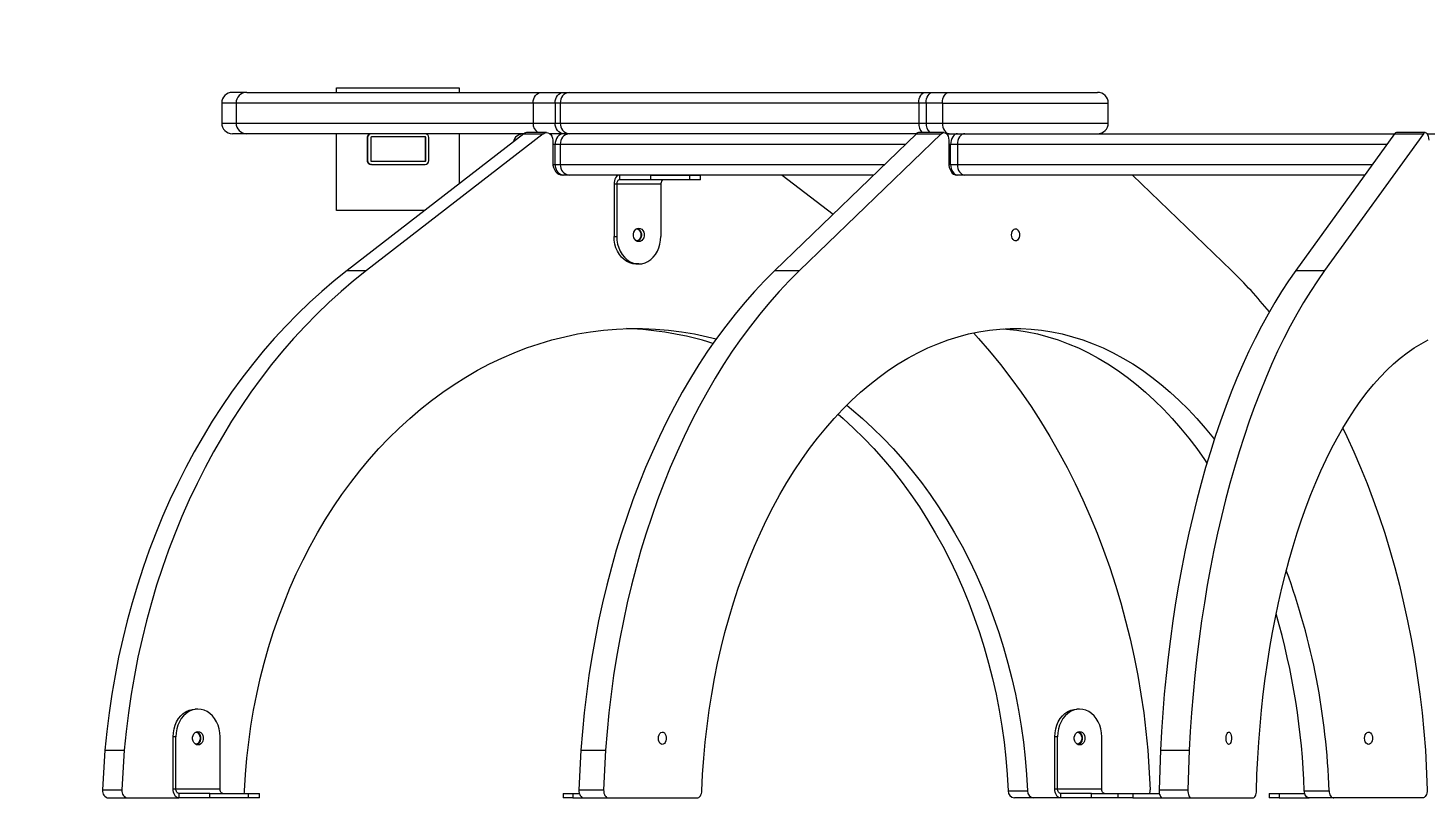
# Model space of a CAD drawing. Header units: millimetres. Extents: x -9608 to 9087, y -7864 to 6934.
# Drawn here: x -5141 to -4227, y -1931 to -1429 of the extents above; entities that cross this region are included whole.
import ezdxf

# ---------------------------------------------------------------- set-up
doc = ezdxf.new("R2010")
doc.units = ezdxf.units.MM
for name, color, linetype in [('DIKOM_ОБЪЕКТ', 7, 'Continuous'), ('DIKOM_РАЗМЕР_ЗОНА', 7, 'Continuous'), ('DIKOM_РАЗМЕР_ОБЪЕКТА', 7, 'Continuous')]:
    doc.layers.add(name, color=color, linetype=linetype)
doc.styles.add('style1', font='arial.ttf', dxfattribs={"width": 0.8})
doc.dimstyles.new('1-50', dxfattribs={"dimtxt": 300, "dimasz": 200, "dimexe": 100, "dimexo": 0, "dimgap": 100, "dimtad": 1, "dimtxsty": 'style1', "dimcen": 200, "dimclrd": 7, "dimclre": 7, "dimclrt": 7, "dimadec": 1, "dimazin": 2, "dimtfac": 1, "dimtmove": 0, "dimatfit": 2, "dimfxl": 0, "dimlwd": 25, "dimlwe": 18, "dimarcsym": 0})

# ---------------------------------------------------------------- blocks, each defined once
blk = doc.blocks.new('*D16')
at = {"layer": 'Defpoints', "color": 0, "transparency": 16777216}
for p in [(-6124.98, 3662.49), (7038.99, -2261.04), (7038.99, -7136.19)]:
    blk.add_point(p, dxfattribs=at)
at = {"layer": 'DIKOM_РАЗМЕР_ОБЪЕКТА', "color": 7, "lineweight": 18, "transparency": 16777216}
for p, q in [((-6124.98, 3662.49), (-6124.98, -7236.19)), ((7038.99, -2261.04), (7038.99, -7236.19))]:
    blk.add_line(p, q, dxfattribs=at)
at = {"layer": 'DIKOM_РАЗМЕР_ОБЪЕКТА', "color": 7, "lineweight": 25, "transparency": 16777216}
blk.add_line((-5924.98, -7136.19), (6838.99, -7136.19), dxfattribs=at)
at = {"layer": 'DIKOM_РАЗМЕР_ОБЪЕКТА', "color": 7, "transparency": 16777216}
for points in [[(-5924.98, -7102.86), (-5924.98, -7169.53), (-6124.98, -7136.19)], [(6838.99, -7102.86), (6838.99, -7169.53), (7038.99, -7136.19)]]:
    blk.add_solid(points, dxfattribs=at)
at = {"layer": 'DIKOM_РАЗМЕР_ОБЪЕКТА', "color": 7, "transparency": 16777216, "insert": (326.37, -6882.92), "char_height": 300, "attachment_point": 5, "style": 'style1'}
blk.add_mtext('13200', dxfattribs=at)
blk = doc.blocks.new('*D17')
at = {"layer": 'Defpoints', "color": 0, "transparency": 16777216}
for p in [(779.88, 5437.62), (-8598.73, -4942.04), (837.12, -4942.04)]:
    blk.add_point(p, dxfattribs=at)
at = {"layer": 'DIKOM_РАЗМЕР_ОБЪЕКТА', "color": 7, "lineweight": 18, "transparency": 16777216}
for p, q in [((779.88, 5437.62), (-8698.73, 5437.62)), ((837.12, -4942.04), (-8698.73, -4942.04))]:
    blk.add_line(p, q, dxfattribs=at)
at = {"layer": 'DIKOM_РАЗМЕР_ОБЪЕКТА', "color": 7, "lineweight": 25, "transparency": 16777216}
blk.add_line((-8598.73, 5237.62), (-8598.73, -4742.04), dxfattribs=at)
at = {"layer": 'DIKOM_РАЗМЕР_ОБЪЕКТА', "color": 7, "transparency": 16777216}
for points in [[(-8632.07, 5237.62), (-8565.4, 5237.62), (-8598.73, 5437.62)], [(-8632.07, -4742.04), (-8565.4, -4742.04), (-8598.73, -4942.04)]]:
    blk.add_solid(points, dxfattribs=at)
at = {"layer": 'DIKOM_РАЗМЕР_ОБЪЕКТА', "color": 7, "transparency": 16777216, "insert": (-8851.9, -261.45), "char_height": 300, "attachment_point": 5, "rotation": 90, "style": 'style1'}
blk.add_mtext('10400', dxfattribs=at)
blk = doc.blocks.new('*D18')
at = {"layer": 'Defpoints', "color": 0, "transparency": 16777216}
for p in [(-1043.16, 6929.58), (-9158.14, -6445.84), (-215.07, -6445.84)]:
    blk.add_point(p, dxfattribs=at)
at = {"layer": 'DIKOM_РАЗМЕР_ЗОНА', "color": 7, "lineweight": 18, "transparency": 16777216}
for p, q in [((-1043.16, 6929.58), (-9258.14, 6929.58)), ((-215.07, -6445.84), (-9258.14, -6445.84))]:
    blk.add_line(p, q, dxfattribs=at)
at = {"layer": 'DIKOM_РАЗМЕР_ЗОНА', "color": 7, "lineweight": 25, "transparency": 16777216}
blk.add_line((-9158.14, 6729.58), (-9158.14, -6245.84), dxfattribs=at)
at = {"layer": 'DIKOM_РАЗМЕР_ЗОНА', "color": 7, "transparency": 16777216}
for points in [[(-9191.48, 6729.58), (-9124.81, 6729.58), (-9158.14, 6929.58)], [(-9191.48, -6245.84), (-9124.81, -6245.84), (-9158.14, -6445.84)]]:
    blk.add_solid(points, dxfattribs=at)
at = {"layer": 'DIKOM_РАЗМЕР_ЗОНА', "color": 7, "transparency": 16777216, "insert": (-9411.42, -257.24), "char_height": 300, "attachment_point": 5, "rotation": 90, "style": 'style1'}
blk.add_mtext('13400', dxfattribs=at)
blk = doc.blocks.new('*D19')
at = {"layer": 'Defpoints', "color": 0, "transparency": 16777216}
for p in [(-8101.46, 2662.49), (9079.68, -1911.42), (9079.68, -7764.48)]:
    blk.add_point(p, dxfattribs=at)
at = {"layer": 'DIKOM_РАЗМЕР_ЗОНА', "color": 7, "lineweight": 18, "transparency": 16777216}
for p, q in [((-8101.46, 2662.49), (-8101.46, -7864.48)), ((9079.68, -1911.42), (9079.68, -7864.48))]:
    blk.add_line(p, q, dxfattribs=at)
at = {"layer": 'DIKOM_РАЗМЕР_ЗОНА', "color": 7, "lineweight": 25, "transparency": 16777216}
blk.add_line((-7901.46, -7764.48), (8879.68, -7764.48), dxfattribs=at)
at = {"layer": 'DIKOM_РАЗМЕР_ЗОНА', "color": 7, "transparency": 16777216}
for points in [[(-7901.46, -7731.15), (-7901.46, -7797.81), (-8101.46, -7764.48)], [(8879.68, -7731.15), (8879.68, -7797.81), (9079.68, -7764.48)]]:
    blk.add_solid(points, dxfattribs=at)
at = {"layer": 'DIKOM_РАЗМЕР_ЗОНА', "color": 7, "transparency": 16777216, "insert": (369.42, -7511.31), "char_height": 300, "attachment_point": 5, "style": 'style1'}
blk.add_mtext('17200', dxfattribs=at)

msp = doc.modelspace()

# ---------------------------------------------------------------- linework, layer by layer
at = {"layer": 'DIKOM_ОБЪЕКТ', "color": 7, "linetype": 'Continuous', "lineweight": 15}
for p, q in [((-4997.998, -1470.643), (-5007.275, -1470.643)), ((-4997.998, -1470.643), (-4805.432, -1470.643)), ((-4939.374, -1470.643), (-4939.374, -1467.643)), ((-4939.374, -1467.643), (-4859.372, -1467.643)), ((-4859.372, -1467.643), (-4859.372, -1470.643)), ((-4805.432, -1470.643), (-4791.043, -1470.643)), ((-4791.043, -1470.643), (-4787.366, -1470.643)), ((-4787.366, -1470.643), (-4555.158, -1470.643)), ((-4555.158, -1470.643), (-4550.061, -1470.643)), ((-4550.061, -1470.643), (-4539.41, -1470.643)), ((-4539.41, -1470.643), (-4442.609, -1470.643)), ((-5014.279, -1477.643), (-5014.279, -1490.643)), ((-5004.88, -1477.643), (-5014.279, -1477.643)), ((-4811.032, -1477.643), (-5004.88, -1477.643)), ((-5004.88, -1477.643), (-5004.88, -1490.643)), ((-4796.643, -1477.643), (-4811.032, -1477.643)), ((-4811.032, -1477.643), (-4811.032, -1490.643)), ((-4793.271, -1477.643), (-4796.643, -1477.643)), ((-4796.643, -1477.643), (-4796.643, -1490.643)), ((-4559.232, -1477.643), (-4793.271, -1477.643)), ((-4793.271, -1477.643), (-4793.271, -1490.643)), ((-4554.547, -1477.643), (-4559.232, -1477.643)), ((-4559.232, -1477.643), (-4559.232, -1490.643)), ((-4543.897, -1477.643), (-4554.547, -1477.643)), ((-4554.547, -1477.643), (-4554.547, -1490.643)), ((-4543.897, -1477.643), (-4543.897, -1490.643)), ((-4543.897, -1477.643), (-4435.605, -1477.643)), ((-4435.605, -1490.643), (-4435.605, -1477.643)), ((-5014.279, -1490.643), (-5004.88, -1490.643)), ((-4997.998, -1497.643), (-5007.275, -1497.643)), ((-5004.88, -1490.643), (-4811.032, -1490.643)), ((-4816.983, -1497.643), (-4997.998, -1497.643)), ((-4939.374, -1547.643), (-4939.374, -1497.643)), ((-4817.014, -1497.662), (-4932.492, -1586.901)), ((-4804.41, -1497.662), (-4919.888, -1586.901)), ((-4859.372, -1497.643), (-4859.372, -1530.404)), ((-4817.014, -1497.662), (-4804.41, -1497.662)), ((-4802.228, -1496.854), (-4814.832, -1496.854)), ((-4811.032, -1490.643), (-4796.643, -1490.643)), ((-4791.043, -1497.643), (-4800.076, -1497.643)), ((-4796.643, -1490.643), (-4793.271, -1490.643)), ((-4793.271, -1490.643), (-4559.232, -1490.643)), ((-4787.366, -1497.643), (-4791.043, -1497.643)), ((-4560.788, -1497.643), (-4787.366, -1497.643)), ((-4560.803, -1497.662), (-4653.287, -1586.901)), ((-4544.675, -1497.662), (-4637.173, -1586.901)), ((-4560.803, -1497.662), (-4544.675, -1497.662)), ((-4559.232, -1490.643), (-4554.547, -1490.643)), ((-4542.935, -1496.854), (-4559.064, -1496.854)), ((-4554.547, -1490.643), (-4543.897, -1490.643)), ((-4543.897, -1490.643), (-4435.605, -1490.643)), ((-4539.41, -1497.643), (-4541.211, -1497.643)), ((-4541.211, -1497.643), (-4533.978, -1497.643)), ((-4533.978, -1497.643), (-4529.187, -1497.643)), ((-4529.187, -1497.643), (-4248.639, -1497.643)), ((-4248.654, -1497.662), (-4313.199, -1586.901)), ((-4229.871, -1497.662), (-4294.415, -1586.901)), ((-4248.654, -1497.662), (-4229.871, -1497.662)), ((-4228.65, -1496.854), (-4247.434, -1496.854)), ((-4227.444, -1497.643), (-4222.348, -1497.643)), ((-4919.049, -1500.143), (-4919.37, -1500.143)), ((-4919.37, -1500.143), (-4919.37, -1515.143)), ((-4919.049, -1500.143), (-4919.049, -1515.143)), ((-4917.05, -1500.143), (-4917.05, -1515.143)), ((-4881.543, -1499.643), (-4916.547, -1499.643)), ((-4881.055, -1500.143), (-4881.375, -1500.143)), ((-4881.375, -1515.143), (-4881.375, -1500.143)), ((-4881.055, -1515.143), (-4881.055, -1500.143)), ((-4879.041, -1515.143), (-4879.041, -1500.143)), ((-4798.23, -1501.854), (-4798.23, -1516.643)), ((-4796.643, -1504.643), (-4798.23, -1504.643)), ((-4793.271, -1504.643), (-4796.643, -1504.643)), ((-4796.643, -1517.643), (-4796.643, -1504.643)), ((-4793.271, -1504.643), (-4793.271, -1517.643)), ((-4568.036, -1504.643), (-4793.271, -1504.643)), ((-4539.731, -1501.854), (-4539.731, -1516.643)), ((-4538.464, -1504.643), (-4539.731, -1504.643)), ((-4534.07, -1504.643), (-4538.464, -1504.643)), ((-4538.464, -1517.643), (-4538.464, -1504.643)), ((-4534.07, -1504.643), (-4534.07, -1517.643)), ((-4253.705, -1504.643), (-4534.07, -1504.643)), ((-4919.049, -1515.143), (-4919.37, -1515.143)), ((-4916.547, -1515.643), (-4881.543, -1515.643)), ((-4881.055, -1515.143), (-4881.375, -1515.143)), ((-4916.547, -1517.643), (-4916.882, -1517.643)), ((-4916.547, -1517.643), (-4881.543, -1517.643)), ((-4798.169, -1517.643), (-4796.643, -1517.643)), ((-4796.643, -1517.643), (-4793.271, -1517.643)), ((-4793.271, -1517.643), (-4581.509, -1517.643)), ((-4791.043, -1524.643), (-4791.898, -1524.643)), ((-4754.62, -1524.643), (-4791.821, -1524.643)), ((-4787.366, -1524.643), (-4791.043, -1524.643)), ((-4588.773, -1524.643), (-4787.366, -1524.643)), ((-4754.62, -1524.643), (-4754.62, -1527.643)), ((-4734.219, -1524.643), (-4754.62, -1524.643)), ((-4734.219, -1524.643), (-4709.027, -1524.643)), ((-4734.219, -1527.643), (-4734.219, -1524.643)), ((-4709.027, -1524.643), (-4709.027, -1527.643)), ((-4709.027, -1524.643), (-4701.825, -1524.643)), ((-4701.825, -1527.643), (-4701.825, -1524.643)), ((-4695.828, -1524.643), (-4701.825, -1524.643)), ((-4648.343, -1524.643), (-4615.262, -1550.205)), ((-4539.685, -1517.643), (-4538.464, -1517.643)), ((-4538.464, -1517.643), (-4534.07, -1517.643)), ((-4533.978, -1524.643), (-4534.665, -1524.643)), ((-4457.715, -1524.643), (-4534.604, -1524.643)), ((-4534.07, -1517.643), (-4263.104, -1517.643)), ((-4529.187, -1524.643), (-4533.978, -1524.643)), ((-4268.17, -1524.643), (-4529.187, -1524.643)), ((-4419.675, -1524.643), (-4355.161, -1586.901)), ((-4268.567, -1524.643), (-4268.567, -1525.193)), ((-4268.567, -1524.643), (-4268.17, -1524.643)), ((-4756.421, -1530.643), (-4758.221, -1530.643)), ((-4758.221, -1530.643), (-4758.221, -1564.643)), ((-4727.628, -1530.643), (-4756.421, -1530.643)), ((-4756.421, -1530.643), (-4756.421, -1564.643)), ((-4734.219, -1527.643), (-4754.62, -1527.643)), ((-4709.027, -1527.643), (-4734.219, -1527.643)), ((-4727.628, -1530.643), (-4727.628, -1564.643)), ((-4701.825, -1527.643), (-4709.027, -1527.643)), ((-4881.68, -1547.643), (-4939.374, -1547.643)), ((-4758.221, -1564.643), (-4756.421, -1564.643)), ((-4932.492, -1586.901), (-4919.888, -1586.901)), ((-4742.032, -1582.643), (-4743.832, -1582.643)), ((-4653.287, -1586.901), (-4637.173, -1586.901)), ((-4313.199, -1586.901), (-4294.415, -1586.901)), ((-5029.782, -1873.123), (-5031.583, -1873.123)), ((-4454.282, -1873.123), (-4456.082, -1873.123)), ((-5044.186, -1891.123), (-5045.987, -1891.123)), ((-5045.987, -1925.123), (-5045.987, -1891.123)), ((-5044.186, -1925.123), (-5044.186, -1891.123)), ((-5015.378, -1925.123), (-5015.378, -1891.123)), ((-4468.671, -1891.123), (-4470.471, -1891.123)), ((-4470.471, -1925.123), (-4470.471, -1891.123)), ((-4468.671, -1925.123), (-4468.671, -1891.123)), ((-4439.877, -1925.123), (-4439.877, -1891.123)), ((-5090.512, -1899.977), (-5092.084, -1925.9)), ((-5090.512, -1899.977), (-5077.908, -1899.977)), ((-5077.908, -1899.977), (-5079.48, -1925.9)), ((-4779.858, -1899.977), (-4781.11, -1925.9)), ((-4779.858, -1899.977), (-4763.73, -1899.977)), ((-4763.73, -1899.977), (-4764.996, -1925.9)), ((-4409.757, -1899.977), (-4408.185, -1925.9)), ((-4401.532, -1899.977), (-4402.417, -1925.9)), ((-4401.532, -1899.977), (-4382.748, -1899.977)), ((-4382.748, -1899.977), (-4383.633, -1925.9)), ((-4228.589, -1899.977), (-4227.338, -1925.9)), ((-5092.084, -1925.9), (-5079.48, -1925.9)), ((-5045.987, -1925.123), (-5044.186, -1925.123)), ((-5044.186, -1925.123), (-5015.378, -1925.123)), ((-5042.386, -1928.123), (-5042.386, -1931.123)), ((-5021.985, -1928.123), (-5042.386, -1928.123)), ((-5021.985, -1931.123), (-5021.985, -1928.123)), ((-5021.985, -1928.123), (-4996.777, -1928.123)), ((-4996.777, -1931.123), (-4996.777, -1928.123)), ((-4996.777, -1928.123), (-4989.575, -1928.123)), ((-4989.575, -1931.123), (-4989.575, -1928.123)), ((-4791.47, -1928.123), (-4791.47, -1931.123)), ((-4791.47, -1928.123), (-4785.001, -1928.123)), ((-4785.001, -1928.123), (-4785.001, -1931.123)), ((-4785.001, -1928.123), (-4780.85, -1928.123)), ((-4781.11, -1925.9), (-4764.996, -1925.9)), ((-4500.867, -1926.409), (-4488.263, -1926.409)), ((-4470.471, -1925.123), (-4468.671, -1925.123)), ((-4468.671, -1925.123), (-4439.877, -1925.123)), ((-4466.87, -1928.123), (-4466.87, -1931.123)), ((-4446.469, -1928.123), (-4466.87, -1928.123)), ((-4446.469, -1931.123), (-4446.469, -1928.123)), ((-4446.469, -1928.123), (-4429.425, -1928.123)), ((-4429.425, -1928.123), (-4429.425, -1931.123)), ((-4429.425, -1928.123), (-4419.476, -1928.123)), ((-4419.476, -1928.123), (-4419.476, -1931.123)), ((-4419.476, -1928.123), (-4402.234, -1928.123)), ((-4402.417, -1925.9), (-4383.633, -1925.9)), ((-4330.533, -1928.123), (-4330.533, -1931.123)), ((-4330.533, -1928.123), (-4324.063, -1928.123)), ((-4324.063, -1928.123), (-4324.063, -1931.123)), ((-4324.063, -1928.123), (-4307.34, -1928.123)), ((-4307.599, -1926.409), (-4291.47, -1926.409)), ((-5088.086, -1931.123), (-5075.482, -1931.123)), ((-5075.482, -1931.123), (-5042.386, -1931.123)), ((-5021.985, -1931.123), (-5042.386, -1931.123)), ((-4996.777, -1931.123), (-5021.985, -1931.123)), ((-4989.575, -1931.123), (-4996.777, -1931.123)), ((-4785.001, -1931.123), (-4791.47, -1931.123)), ((-4785.001, -1931.123), (-4777.921, -1931.123)), ((-4777.921, -1931.123), (-4761.792, -1931.123)), ((-4761.792, -1931.123), (-4704.053, -1931.123)), ((-4484.265, -1931.123), (-4496.869, -1931.123)), ((-4466.87, -1931.123), (-4484.265, -1931.123)), ((-4446.469, -1931.123), (-4466.87, -1931.123)), ((-4429.425, -1931.123), (-4446.469, -1931.123)), ((-4419.476, -1931.123), (-4429.425, -1931.123)), ((-4419.476, -1931.123), (-4400.189, -1931.123)), ((-4400.189, -1931.123), (-4381.406, -1931.123)), ((-4381.406, -1931.123), (-4341.092, -1931.123)), ((-4324.063, -1931.123), (-4330.533, -1931.123)), ((-4324.063, -1931.123), (-4304.395, -1931.123)), ((-4288.281, -1931.123), (-4304.395, -1931.123)), ((-4230.527, -1931.123), (-4288.281, -1931.123))]:
    msp.add_line(p, q, dxfattribs=at)
at = {"layer": 'DIKOM_ОБЪЕКТ', "color": 7, "linetype": 'Continuous', "lineweight": 15, "flags": 128}
for points in [[(-4811.032, -1477.643), (-4810.925, -1476.277), (-4810.605, -1474.964), (-4810.086, -1473.754), (-4809.384, -1472.693), (-4808.545, -1471.823), (-4807.568, -1471.176), (-4806.516, -1470.777), (-4805.432, -1470.643)], [(-4796.643, -1477.643), (-4796.536, -1476.277), (-4796.216, -1474.964), (-4795.697, -1473.754), (-4794.995, -1472.693), (-4794.156, -1471.823), (-4793.179, -1471.176), (-4792.142, -1470.777), (-4791.043, -1470.643)], [(-4559.232, -1477.643), (-4559.155, -1476.277), (-4558.926, -1474.964), (-4558.545, -1473.754), (-4558.041, -1472.693), (-4557.431, -1471.823), (-4556.714, -1471.176), (-4555.951, -1470.777), (-4555.158, -1470.643)], [(-4554.547, -1477.643), (-4554.471, -1476.277), (-4554.211, -1474.964), (-4553.799, -1473.754), (-4553.235, -1472.693), (-4552.564, -1471.823), (-4551.785, -1471.176), (-4550.946, -1470.777), (-4550.061, -1470.643)], [(-4543.897, -1477.643), (-4543.805, -1476.277), (-4543.561, -1474.964), (-4543.134, -1473.754), (-4542.584, -1472.693), (-4541.898, -1471.823), (-4541.135, -1471.176), (-4540.28, -1470.777), (-4539.41, -1470.643)], [(-4804.41, -1497.662), (-4803.433, -1497.089), (-4802.38, -1496.858), (-4801.312, -1496.984), (-4800.32, -1497.46), (-4799.451, -1498.25), (-4798.795, -1499.298), (-4798.367, -1500.529), (-4798.23, -1501.854)], [(-4791.043, -1497.643), (-4792.142, -1497.508), (-4793.179, -1497.11), (-4794.156, -1496.463), (-4794.995, -1495.593), (-4795.697, -1494.532), (-4796.216, -1493.322), (-4796.536, -1492.009), (-4796.643, -1490.643)], [(-4791.043, -1497.643), (-4792.142, -1497.777), (-4793.179, -1498.176), (-4794.156, -1498.823), (-4794.995, -1499.693), (-4795.697, -1500.754), (-4796.216, -1501.964), (-4796.536, -1503.277), (-4796.643, -1504.643)], [(-4544.675, -1497.662), (-4543.897, -1497.089), (-4543.057, -1496.858), (-4542.203, -1496.984), (-4541.409, -1497.46), (-4540.707, -1498.25), (-4540.173, -1499.298), (-4539.838, -1500.529), (-4539.731, -1501.854)], [(-4543.897, -1490.643), (-4543.805, -1492.009), (-4543.561, -1493.322), (-4543.134, -1494.532), (-4542.584, -1495.593), (-4541.898, -1496.463), (-4541.135, -1497.11), (-4540.28, -1497.508), (-4539.41, -1497.643)], [(-4533.978, -1497.643), (-4534.863, -1497.777), (-4535.703, -1498.176), (-4536.481, -1498.823), (-4537.152, -1499.693), (-4537.717, -1500.754), (-4538.129, -1501.964), (-4538.388, -1503.277), (-4538.464, -1504.643)], [(-4529.187, -1497.643), (-4530.148, -1497.777), (-4531.064, -1498.176), (-4531.903, -1498.823), (-4532.636, -1499.693), (-4533.246, -1500.754), (-4533.688, -1501.964), (-4533.978, -1503.277), (-4534.07, -1504.643)], [(-4229.871, -1497.662), (-4229.321, -1497.089), (-4228.741, -1496.858), (-4228.146, -1496.984), (-4227.582, -1497.46), (-4227.094, -1498.25), (-4226.727, -1499.298), (-4226.483, -1500.529), (-4226.407, -1501.854)], [(-4798.23, -1516.643), (-4798.108, -1518.204), (-4797.742, -1519.705), (-4797.147, -1521.088), (-4796.353, -1522.3), (-4795.377, -1523.295), (-4794.278, -1524.034), (-4793.073, -1524.489), (-4791.821, -1524.643)], [(-4539.731, -1516.643), (-4539.624, -1518.204), (-4539.334, -1519.705), (-4538.861, -1521.088), (-4538.236, -1522.3), (-4537.457, -1523.295), (-4536.572, -1524.034), (-4535.611, -1524.489), (-4534.604, -1524.643)], [(-4796.643, -1517.643), (-4796.536, -1519.009), (-4796.216, -1520.322), (-4795.697, -1521.532), (-4794.995, -1522.593), (-4794.156, -1523.463), (-4793.179, -1524.11), (-4792.142, -1524.508), (-4791.043, -1524.643)], [(-4754.62, -1524.643), (-4755.338, -1524.759), (-4756.009, -1525.1), (-4756.635, -1525.654), (-4757.169, -1526.401), (-4757.626, -1527.31), (-4757.947, -1528.347), (-4758.16, -1529.473), (-4758.221, -1530.643)], [(-4538.464, -1517.643), (-4538.388, -1519.009), (-4538.129, -1520.322), (-4537.717, -1521.532), (-4537.152, -1522.593), (-4536.481, -1523.463), (-4535.703, -1524.11), (-4534.863, -1524.508), (-4533.978, -1524.643)], [(-4534.07, -1517.643), (-4533.978, -1519.009), (-4533.688, -1520.322), (-4533.246, -1521.532), (-4532.636, -1522.593), (-4531.903, -1523.463), (-4531.064, -1524.11), (-4530.148, -1524.508), (-4529.187, -1524.643)], [(-4754.62, -1527.643), (-4754.987, -1527.701), (-4755.322, -1527.872), (-4755.627, -1528.149), (-4755.902, -1528.522), (-4756.131, -1528.976), (-4756.284, -1529.495), (-4756.39, -1530.058), (-4756.421, -1530.643)], [(-4725.827, -1527.643), (-4726.178, -1527.701), (-4726.514, -1527.872), (-4726.834, -1528.149), (-4727.109, -1528.522), (-4727.322, -1528.976), (-4727.49, -1529.495), (-4727.597, -1530.058), (-4727.628, -1530.643)], [(-4742.032, -1559.243), (-4741.04, -1559.421), (-4740.125, -1559.942), (-4739.362, -1560.762), (-4738.828, -1561.816), (-4738.538, -1563.017), (-4738.538, -1564.269), (-4738.828, -1565.471), (-4739.362, -1566.524), (-4740.125, -1567.345), (-4741.04, -1567.865), (-4742.032, -1568.043), (-4743.024, -1567.865), (-4743.939, -1567.345), (-4744.687, -1566.524), (-4745.236, -1565.471), (-4745.511, -1564.269), (-4745.511, -1563.017), (-4745.236, -1561.816), (-4744.687, -1560.762), (-4743.939, -1559.942), (-4743.024, -1559.421), (-4742.032, -1559.243)], [(-4743.527, -1559.661), (-4743.115, -1559.743), (-4742.23, -1560.179), (-4741.483, -1560.923), (-4740.949, -1561.908), (-4740.659, -1563.047), (-4740.659, -1564.239), (-4740.949, -1565.379), (-4741.483, -1566.364), (-4742.23, -1567.108), (-4743.115, -1567.543), (-4743.527, -1567.625)], [(-4742.932, -1559.39), (-4742.841, -1559.421), (-4741.925, -1559.942), (-4741.162, -1560.762), (-4740.628, -1561.816), (-4740.338, -1563.017), (-4740.338, -1564.269), (-4740.628, -1565.471), (-4741.162, -1566.524), (-4741.925, -1567.345), (-4742.841, -1567.865), (-4742.932, -1567.897)], [(-4498.731, -1563.643), (-4498.608, -1562.464), (-4498.273, -1561.39), (-4497.754, -1560.516), (-4497.098, -1559.92), (-4496.35, -1559.655), (-4495.587, -1559.743), (-4494.885, -1560.179), (-4494.29, -1560.923), (-4493.848, -1561.908), (-4493.634, -1563.047), (-4493.634, -1564.239), (-4493.848, -1565.379), (-4494.29, -1566.364), (-4494.885, -1567.108), (-4495.587, -1567.543), (-4496.35, -1567.632), (-4497.098, -1567.367), (-4497.754, -1566.771), (-4498.273, -1565.896), (-4498.608, -1564.822), (-4498.731, -1563.643)], [(-4743.832, -1582.643), (-4745.877, -1582.46), (-4747.891, -1581.914), (-4749.814, -1581.016), (-4751.614, -1579.786), (-4753.262, -1578.247), (-4754.712, -1576.431), (-4755.948, -1574.375), (-4756.924, -1572.121), (-4757.642, -1569.715), (-4758.084, -1567.205), (-4758.221, -1564.643)], [(-4756.421, -1564.643), (-4756.284, -1567.205), (-4755.841, -1569.715), (-4755.124, -1572.121), (-4754.147, -1574.375), (-4752.911, -1576.431), (-4751.462, -1578.247), (-4749.814, -1579.786), (-4748.013, -1581.016), (-4746.091, -1581.914), (-4744.077, -1582.46), (-4742.032, -1582.643)], [(-4742.032, -1582.643), (-4739.987, -1582.46), (-4737.973, -1581.914), (-4736.05, -1581.016), (-4734.25, -1579.786), (-4732.602, -1578.247), (-4731.152, -1576.431), (-4729.916, -1574.375), (-4728.925, -1572.121), (-4728.207, -1569.715), (-4727.78, -1567.205), (-4727.628, -1564.643)], [(-4932.492, -1586.901), (-4940.823, -1593.557), (-4948.987, -1600.514), (-4956.998, -1607.768), (-4964.825, -1615.313), (-4972.485, -1623.14), (-4979.947, -1631.245), (-4987.225, -1639.619), (-4994.305, -1648.256), (-5001.172, -1657.148), (-5007.825, -1666.288), (-5014.264, -1675.668), (-5020.49, -1685.28), (-5026.471, -1695.115), (-5032.239, -1705.165), (-5037.747, -1715.422), (-5043.027, -1725.876), (-5048.062, -1736.519), (-5052.838, -1747.342), (-5057.355, -1758.335), (-5061.627, -1769.488), (-5065.625, -1780.793), (-5069.363, -1792.24), (-5072.827, -1803.818), (-5076.016, -1815.518), (-5078.931, -1827.331), (-5081.57, -1839.244), (-5083.92, -1851.249), (-5085.996, -1863.336), (-5087.781, -1875.493), (-5089.291, -1887.71), (-5090.512, -1899.977)], [(-4919.888, -1586.901), (-4928.22, -1593.557), (-4936.383, -1600.514), (-4944.394, -1607.768), (-4952.237, -1615.313), (-4959.882, -1623.14), (-4967.343, -1631.245), (-4974.622, -1639.619), (-4981.702, -1648.256), (-4988.568, -1657.148), (-4995.221, -1666.288), (-5001.66, -1675.668), (-5007.886, -1685.28), (-5013.867, -1695.115), (-5019.635, -1705.165), (-5025.159, -1715.422), (-5030.423, -1725.876), (-5035.458, -1736.519), (-5040.234, -1747.342), (-5044.766, -1758.335), (-5049.023, -1769.488), (-5053.021, -1780.793), (-5056.76, -1792.24), (-5060.223, -1803.818), (-5063.413, -1815.518), (-5066.327, -1827.331), (-5068.967, -1839.244), (-5071.317, -1851.249), (-5073.392, -1863.336), (-5075.192, -1875.493), (-5076.688, -1887.71), (-5077.908, -1899.977)], [(-4653.287, -1586.901), (-4659.97, -1593.557), (-4666.516, -1600.514), (-4672.925, -1607.768), (-4679.196, -1615.313), (-4685.33, -1623.14), (-4691.312, -1631.245), (-4697.141, -1639.619), (-4702.802, -1648.256), (-4708.31, -1657.148), (-4713.635, -1666.288), (-4718.793, -1675.668), (-4723.767, -1685.28), (-4728.574, -1695.115), (-4733.182, -1705.165), (-4737.607, -1715.422), (-4741.834, -1725.876), (-4745.862, -1736.519), (-4749.692, -1747.342), (-4753.308, -1758.335), (-4756.726, -1769.488), (-4759.93, -1780.793), (-4762.921, -1792.24), (-4765.683, -1803.818), (-4768.246, -1815.518), (-4770.581, -1827.331), (-4772.687, -1839.244), (-4774.579, -1851.249), (-4776.242, -1863.336), (-4777.676, -1875.493), (-4778.882, -1887.71), (-4779.858, -1899.977)], [(-4637.173, -1586.901), (-4643.842, -1593.557), (-4650.388, -1600.514), (-4656.796, -1607.768), (-4663.083, -1615.313), (-4669.202, -1623.14), (-4675.183, -1631.245), (-4681.012, -1639.619), (-4686.673, -1648.256), (-4692.181, -1657.148), (-4697.507, -1666.288), (-4702.664, -1675.668), (-4707.654, -1685.28), (-4712.445, -1695.115), (-4717.053, -1705.165), (-4721.478, -1715.422), (-4725.705, -1725.876), (-4729.733, -1736.519), (-4733.563, -1747.342), (-4737.18, -1758.335), (-4740.598, -1769.488), (-4743.802, -1780.793), (-4746.793, -1792.24), (-4749.57, -1803.818), (-4752.118, -1815.518), (-4754.453, -1827.331), (-4756.574, -1839.244), (-4758.45, -1851.249), (-4760.114, -1863.336), (-4761.548, -1875.493), (-4762.753, -1887.71), (-4763.73, -1899.977)], [(-4313.199, -1586.901), (-4317.853, -1593.557), (-4322.43, -1600.514), (-4326.901, -1607.768), (-4331.281, -1615.313), (-4335.568, -1623.14), (-4339.734, -1631.245), (-4343.808, -1639.619), (-4347.76, -1648.256), (-4351.59, -1657.148), (-4355.313, -1666.288), (-4358.914, -1675.668), (-4362.393, -1685.28), (-4365.75, -1695.115), (-4368.955, -1705.165), (-4372.052, -1715.422), (-4374.997, -1725.876), (-4377.805, -1736.519), (-4380.475, -1747.342), (-4383.008, -1758.335), (-4385.388, -1769.488), (-4387.631, -1780.793), (-4389.706, -1792.24), (-4391.644, -1803.818), (-4393.43, -1815.518), (-4395.062, -1827.331), (-4396.542, -1839.244), (-4397.855, -1851.249), (-4399.014, -1863.336), (-4400.021, -1875.493), (-4400.861, -1887.71), (-4401.532, -1899.977)], [(-4294.415, -1586.901), (-4299.069, -1593.557), (-4303.647, -1600.514), (-4308.118, -1607.768), (-4312.497, -1615.313), (-4316.785, -1623.14), (-4320.95, -1631.245), (-4325.024, -1639.619), (-4328.976, -1648.256), (-4332.806, -1657.148), (-4336.53, -1666.288), (-4340.131, -1675.668), (-4343.61, -1685.28), (-4346.967, -1695.115), (-4350.171, -1705.165), (-4353.268, -1715.422), (-4356.213, -1725.876), (-4359.021, -1736.519), (-4361.691, -1747.342), (-4364.224, -1758.335), (-4366.605, -1769.488), (-4368.848, -1780.793), (-4370.923, -1792.24), (-4372.861, -1803.818), (-4374.646, -1815.518), (-4376.279, -1827.331), (-4377.759, -1839.244), (-4379.071, -1851.249), (-4380.231, -1863.336), (-4381.238, -1875.493), (-4382.077, -1887.71), (-4382.748, -1899.977)], [(-4999.402, -1926.409), (-4998.761, -1915.794), (-4997.861, -1905.212), (-4996.655, -1894.673), (-4995.19, -1884.19), (-4993.436, -1873.773), (-4991.422, -1863.435), (-4989.117, -1853.187), (-4986.539, -1843.04), (-4983.701, -1833.006), (-4980.603, -1823.095), (-4977.231, -1813.319), (-4973.599, -1803.688), (-4969.724, -1794.214), (-4965.604, -1784.906), (-4961.224, -1775.774), (-4956.601, -1766.83), (-4951.749, -1758.083), (-4946.668, -1749.542), (-4941.373, -1741.217), (-4935.849, -1733.117), (-4930.112, -1725.251), (-4924.161, -1717.628), (-4918.027, -1710.257), (-4911.694, -1703.145), (-4905.164, -1696.3), (-4898.465, -1689.73), (-4891.599, -1683.442), (-4884.564, -1677.443), (-4877.377, -1671.74), (-4870.038, -1666.338), (-4862.561, -1661.245), (-4854.962, -1656.466), (-4847.226, -1652.006), (-4839.383, -1647.869), (-4831.433, -1644.061), (-4823.376, -1640.585), (-4815.244, -1637.446), (-4807.034, -1634.647), (-4798.749, -1632.191), (-4790.402, -1630.081), (-4782.01, -1628.319), (-4773.557, -1626.907), (-4765.088, -1625.846), (-4756.589, -1625.139), (-4748.09, -1624.785), (-4739.575, -1624.785), (-4731.061, -1625.139), (-4722.562, -1625.846), (-4714.093, -1626.907), (-4705.655, -1628.319), (-4697.263, -1630.081), (-4691.495, -1631.5)], [(-4700.848, -1926.409), (-4700.345, -1915.794), (-4699.612, -1905.212), (-4698.666, -1894.673), (-4697.491, -1884.19), (-4696.088, -1873.773), (-4694.455, -1863.435), (-4692.624, -1853.187), (-4690.564, -1843.04), (-4688.29, -1833.006), (-4685.803, -1823.095), (-4683.102, -1813.319), (-4680.203, -1803.688), (-4677.09, -1794.214), (-4673.779, -1784.906), (-4670.27, -1775.774), (-4666.577, -1766.83), (-4662.701, -1758.083), (-4658.627, -1749.542), (-4654.37, -1741.217), (-4649.945, -1733.117), (-4645.352, -1725.251), (-4640.591, -1717.628), (-4635.678, -1710.257), (-4630.612, -1703.145), (-4625.378, -1696.3), (-4620.023, -1689.73), (-4614.514, -1683.442), (-4608.884, -1677.443), (-4603.131, -1671.74), (-4597.241, -1666.338), (-4591.26, -1661.245), (-4585.172, -1656.466), (-4578.976, -1652.006), (-4572.69, -1647.869), (-4566.327, -1644.061), (-4559.872, -1640.585), (-4553.357, -1637.446), (-4546.78, -1634.647), (-4540.143, -1632.191), (-4533.46, -1630.081), (-4526.73, -1628.319), (-4519.971, -1626.907), (-4513.196, -1625.846), (-4506.39, -1625.139), (-4499.57, -1624.785), (-4492.749, -1624.785), (-4485.944, -1625.139), (-4479.138, -1625.846), (-4472.348, -1626.907), (-4465.588, -1628.319), (-4458.859, -1630.081), (-4452.176, -1632.191), (-4445.538, -1634.647), (-4438.962, -1637.446), (-4432.446, -1640.585), (-4426.007, -1644.061), (-4419.629, -1647.869), (-4413.342, -1652.006), (-4407.163, -1656.466), (-4401.059, -1661.245), (-4395.078, -1666.338), (-4389.203, -1671.74), (-4383.435, -1677.443), (-4377.805, -1683.442), (-4372.311, -1689.73), (-4366.94, -1696.3), (-4366.376, -1697.025)], [(-4504.224, -1624.988), (-4502.057, -1625.139), (-4495.251, -1625.846), (-4488.477, -1626.907), (-4481.717, -1628.319), (-4474.988, -1630.081), (-4468.304, -1632.191), (-4461.667, -1634.647), (-4455.09, -1637.446), (-4448.575, -1640.585), (-4442.12, -1644.061), (-4435.757, -1647.869), (-4429.471, -1652.006), (-4423.276, -1656.466), (-4417.188, -1661.245), (-4411.206, -1666.338), (-4405.316, -1671.74), (-4399.564, -1677.443), (-4393.933, -1683.442), (-4388.425, -1689.73), (-4383.069, -1696.3), (-4377.835, -1703.145), (-4372.769, -1710.257), (-4371.198, -1712.55)], [(-4523.587, -1627.618), (-4520.306, -1631.245), (-4513.028, -1639.619), (-4505.963, -1648.256), (-4499.097, -1657.148), (-4492.429, -1666.288), (-4485.989, -1675.668), (-4479.779, -1685.28), (-4473.782, -1695.115), (-4468.03, -1705.165), (-4462.506, -1715.422), (-4457.227, -1725.876), (-4452.206, -1736.519), (-4447.415, -1747.342), (-4442.899, -1758.335), (-4438.641, -1769.488), (-4434.644, -1780.793), (-4430.905, -1792.24), (-4427.441, -1803.818), (-4424.252, -1815.518), (-4421.338, -1827.331), (-4418.698, -1839.244), (-4416.333, -1851.249), (-4414.258, -1863.336), (-4412.473, -1875.493), (-4410.962, -1887.71), (-4409.757, -1899.977)], [(-4338.864, -1926.409), (-4338.513, -1915.794), (-4338.01, -1905.212), (-4337.338, -1894.673), (-4336.514, -1884.19), (-4335.538, -1873.773), (-4334.409, -1863.435), (-4333.112, -1853.187), (-4331.677, -1843.04), (-4330.09, -1833.006), (-4328.351, -1823.095), (-4326.474, -1813.319), (-4324.445, -1803.688), (-4322.278, -1794.214), (-4319.974, -1784.906), (-4317.532, -1775.774), (-4314.954, -1766.83), (-4312.238, -1758.083), (-4309.399, -1749.542), (-4306.424, -1741.217), (-4303.342, -1733.117), (-4300.137, -1725.251), (-4296.811, -1717.628), (-4293.378, -1710.257), (-4289.838, -1703.145), (-4286.191, -1696.3), (-4282.452, -1689.73), (-4278.607, -1683.442), (-4274.67, -1677.443), (-4270.657, -1671.74), (-4266.553, -1666.338), (-4262.372, -1661.245), (-4258.13, -1656.466), (-4253.796, -1652.006), (-4249.417, -1647.869), (-4244.977, -1644.061), (-4240.475, -1640.585), (-4235.928, -1637.446), (-4231.335, -1634.647), (-4226.697, -1632.191)], [(-4611.905, -1680.614), (-4608.655, -1683.442), (-4601.788, -1689.73), (-4595.09, -1696.3), (-4588.574, -1703.145), (-4582.242, -1710.257), (-4576.093, -1717.628), (-4570.157, -1725.251), (-4564.42, -1733.117), (-4558.896, -1741.217), (-4553.586, -1749.542), (-4548.505, -1758.083), (-4543.652, -1766.83), (-4539.044, -1775.774), (-4534.665, -1784.906), (-4530.53, -1794.214), (-4526.654, -1803.688), (-4523.022, -1813.319), (-4519.666, -1823.095), (-4516.553, -1833.006), (-4513.715, -1843.04), (-4511.151, -1853.187), (-4508.847, -1863.435), (-4506.818, -1873.773), (-4505.063, -1884.19), (-4503.598, -1894.673), (-4502.408, -1905.212), (-4501.492, -1915.794), (-4500.867, -1926.409)], [(-4606.305, -1674.84), (-4603.085, -1677.443), (-4596.051, -1683.442), (-4589.185, -1689.73), (-4582.486, -1696.3), (-4575.97, -1703.145), (-4569.638, -1710.257), (-4563.489, -1717.628), (-4557.553, -1725.251), (-4551.816, -1733.117), (-4546.292, -1741.217), (-4540.982, -1749.542), (-4535.901, -1758.083), (-4531.049, -1766.83), (-4526.44, -1775.774), (-4522.061, -1784.906), (-4517.926, -1794.214), (-4514.05, -1803.688), (-4510.434, -1813.319), (-4507.062, -1823.095), (-4503.949, -1833.006), (-4501.111, -1843.04), (-4498.547, -1853.187), (-4496.243, -1863.435), (-4494.214, -1873.773), (-4492.474, -1884.19), (-4490.994, -1894.673), (-4489.804, -1905.212), (-4488.889, -1915.794), (-4488.263, -1926.409)], [(-4282.452, -1689.747), (-4279.874, -1695.115), (-4275.266, -1705.165), (-4270.84, -1715.422), (-4266.614, -1725.876), (-4262.585, -1736.519), (-4258.756, -1747.342), (-4255.139, -1758.335), (-4251.721, -1769.488), (-4248.517, -1780.793), (-4245.526, -1792.24), (-4242.764, -1803.818), (-4240.201, -1815.518), (-4237.866, -1827.331), (-4235.761, -1839.244), (-4233.868, -1851.249), (-4232.205, -1863.336), (-4230.771, -1875.493), (-4229.565, -1887.71), (-4228.589, -1899.977)], [(-5045.987, -1891.123), (-5045.834, -1888.561), (-5045.392, -1886.052), (-5044.675, -1883.645), (-5043.698, -1881.391), (-5042.462, -1879.335), (-5041.013, -1877.519), (-5039.365, -1875.98), (-5037.564, -1874.75), (-5035.642, -1873.852), (-5033.627, -1873.306), (-5031.583, -1873.123)], [(-5029.782, -1873.123), (-5031.827, -1873.306), (-5033.841, -1873.852), (-5035.764, -1874.75), (-5037.564, -1875.98), (-5039.212, -1877.519), (-5040.662, -1879.335), (-5041.898, -1881.391), (-5042.874, -1883.645), (-5043.591, -1886.052), (-5044.034, -1888.561), (-5044.186, -1891.123)], [(-5015.378, -1891.123), (-5015.53, -1888.561), (-5015.973, -1886.052), (-5016.69, -1883.645), (-5017.667, -1881.391), (-5018.903, -1879.335), (-5020.352, -1877.519), (-5022, -1875.98), (-5023.801, -1874.75), (-5025.723, -1873.852), (-5027.737, -1873.306), (-5029.782, -1873.123)], [(-4470.471, -1891.123), (-4470.334, -1888.561), (-4469.891, -1886.052), (-4469.174, -1883.645), (-4468.182, -1881.391), (-4466.962, -1879.335), (-4465.512, -1877.519), (-4463.864, -1875.98), (-4462.064, -1874.75), (-4460.126, -1873.852), (-4458.127, -1873.306), (-4456.082, -1873.123)], [(-4454.282, -1873.123), (-4456.326, -1873.306), (-4458.325, -1873.852), (-4460.263, -1874.75), (-4462.064, -1875.98), (-4463.712, -1877.519), (-4465.161, -1879.335), (-4466.382, -1881.391), (-4467.374, -1883.645), (-4468.091, -1886.052), (-4468.533, -1888.561), (-4468.671, -1891.123)], [(-4439.877, -1891.123), (-4440.03, -1888.561), (-4440.457, -1886.052), (-4441.174, -1883.645), (-4442.166, -1881.391), (-4443.387, -1879.335), (-4444.852, -1877.519), (-4446.484, -1875.98), (-4448.3, -1874.75), (-4450.223, -1873.852), (-4452.222, -1873.306), (-4454.282, -1873.123)], [(-5029.782, -1896.523), (-5030.774, -1896.345), (-5031.689, -1895.824), (-5032.437, -1895.004), (-5032.986, -1893.95), (-5033.261, -1892.749), (-5033.261, -1891.497), (-5032.986, -1890.295), (-5032.437, -1889.242), (-5031.689, -1888.421), (-5030.774, -1887.901), (-5029.782, -1887.723), (-5028.79, -1887.901), (-5027.875, -1888.421), (-5027.127, -1889.242), (-5026.578, -1890.295), (-5026.303, -1891.497), (-5026.303, -1892.749), (-5026.578, -1893.95), (-5027.127, -1895.004), (-5027.875, -1895.824), (-5028.79, -1896.345), (-5029.782, -1896.523)], [(-5031.277, -1888.142), (-5030.866, -1888.223), (-5029.981, -1888.658), (-5029.233, -1889.402), (-5028.699, -1890.387), (-5028.424, -1891.527), (-5028.424, -1892.719), (-5028.699, -1893.858), (-5029.233, -1894.844), (-5029.981, -1895.587), (-5030.866, -1896.023), (-5031.277, -1896.104)], [(-5030.682, -1887.869), (-5030.591, -1887.901), (-5029.675, -1888.421), (-5028.928, -1889.242), (-5028.378, -1890.295), (-5028.104, -1891.497), (-5028.104, -1892.749), (-5028.378, -1893.95), (-5028.928, -1895.004), (-5029.675, -1895.824), (-5030.591, -1896.345), (-5030.682, -1896.377)], [(-4729.199, -1892.123), (-4729.077, -1890.944), (-4728.741, -1889.87), (-4728.223, -1888.996), (-4727.567, -1888.399), (-4726.819, -1888.134), (-4726.056, -1888.223), (-4725.354, -1888.658), (-4724.759, -1889.402), (-4724.316, -1890.387), (-4724.103, -1891.527), (-4724.103, -1892.719), (-4724.316, -1893.858), (-4724.759, -1894.844), (-4725.354, -1895.587), (-4726.056, -1896.023), (-4726.819, -1896.111), (-4727.567, -1895.846), (-4728.223, -1895.25), (-4728.741, -1894.376), (-4729.077, -1893.302), (-4729.199, -1892.123)], [(-4454.282, -1896.523), (-4455.273, -1896.345), (-4456.174, -1895.824), (-4456.937, -1895.004), (-4457.471, -1893.95), (-4457.761, -1892.749), (-4457.761, -1891.497), (-4457.471, -1890.295), (-4456.937, -1889.242), (-4456.174, -1888.421), (-4455.273, -1887.901), (-4454.282, -1887.723), (-4453.29, -1887.901), (-4452.374, -1888.421), (-4451.611, -1889.242), (-4451.077, -1890.295), (-4450.787, -1891.497), (-4450.787, -1892.749), (-4451.077, -1893.95), (-4451.611, -1895.004), (-4452.374, -1895.824), (-4453.29, -1896.345), (-4454.282, -1896.523)], [(-4455.762, -1888.142), (-4455.365, -1888.223), (-4454.48, -1888.658), (-4453.732, -1889.402), (-4453.198, -1890.387), (-4452.908, -1891.527), (-4452.908, -1892.719), (-4453.198, -1893.858), (-4453.732, -1894.844), (-4454.48, -1895.587), (-4455.365, -1896.023), (-4455.762, -1896.104)], [(-4455.182, -1887.869), (-4455.09, -1887.901), (-4454.175, -1888.421), (-4453.412, -1889.242), (-4452.878, -1890.295), (-4452.588, -1891.497), (-4452.588, -1892.749), (-4452.878, -1893.95), (-4453.412, -1895.004), (-4454.175, -1895.824), (-4455.09, -1896.345), (-4455.182, -1896.377)], [(-4358.655, -1892.123), (-4358.563, -1890.944), (-4358.334, -1889.87), (-4357.968, -1888.996), (-4357.51, -1888.399), (-4356.992, -1888.134), (-4356.458, -1888.223), (-4355.969, -1888.658), (-4355.542, -1889.402), (-4355.252, -1890.387), (-4355.084, -1891.527), (-4355.084, -1892.719), (-4355.252, -1893.858), (-4355.542, -1894.844), (-4355.969, -1895.587), (-4356.458, -1896.023), (-4356.992, -1896.111), (-4357.51, -1895.846), (-4357.968, -1895.25), (-4358.334, -1894.376), (-4358.563, -1893.302), (-4358.655, -1892.123)], [(-4268.262, -1892.123), (-4268.14, -1890.944), (-4267.804, -1889.87), (-4267.285, -1888.996), (-4266.629, -1888.399), (-4265.881, -1888.134), (-4265.118, -1888.223), (-4264.417, -1888.658), (-4263.821, -1889.402), (-4263.379, -1890.387), (-4263.165, -1891.527), (-4263.165, -1892.719), (-4263.379, -1893.858), (-4263.821, -1894.844), (-4264.417, -1895.587), (-4265.118, -1896.023), (-4265.881, -1896.111), (-4266.629, -1895.846), (-4267.285, -1895.25), (-4267.804, -1894.376), (-4268.14, -1893.302), (-4268.262, -1892.123)], [(-5042.386, -1931.123), (-5043.088, -1931.007), (-5043.759, -1930.666), (-5044.385, -1930.112), (-5044.934, -1929.366), (-5045.377, -1928.456), (-5045.712, -1927.419), (-5045.911, -1926.293), (-5045.987, -1925.123)], [(-5042.386, -1928.123), (-5042.737, -1928.065), (-5043.073, -1927.895), (-5043.378, -1927.617), (-5043.652, -1927.244), (-5043.881, -1926.79), (-5044.049, -1926.271), (-5044.141, -1925.708), (-5044.186, -1925.123)], [(-5013.577, -1928.123), (-5013.928, -1928.065), (-5014.264, -1927.895), (-5014.584, -1927.617), (-5014.859, -1927.244), (-5015.073, -1926.79), (-5015.241, -1926.271), (-5015.347, -1925.708), (-5015.378, -1925.123)], [(-4999.722, -1928.123), (-4999.509, -1927.343), (-4999.402, -1926.409)], [(-4781.11, -1925.9), (-4781.079, -1926.906), (-4780.911, -1927.881), (-4780.621, -1928.784), (-4780.225, -1929.579), (-4779.736, -1930.233), (-4779.172, -1930.721), (-4778.561, -1931.021), (-4777.921, -1931.123)], [(-4764.996, -1925.9), (-4764.951, -1926.906), (-4764.783, -1927.881), (-4764.508, -1928.784), (-4764.111, -1929.579), (-4763.608, -1930.233), (-4763.043, -1930.721), (-4762.433, -1931.021), (-4761.792, -1931.123)], [(-4704.053, -1931.123), (-4703.442, -1931.034), (-4702.863, -1930.769), (-4702.329, -1930.339), (-4701.856, -1929.758), (-4701.459, -1929.048), (-4701.138, -1928.233), (-4700.94, -1927.343), (-4700.848, -1926.409)], [(-4466.87, -1931.123), (-4467.572, -1931.007), (-4468.259, -1930.666), (-4468.869, -1930.112), (-4469.418, -1929.366), (-4469.861, -1928.456), (-4470.197, -1927.419), (-4470.41, -1926.293), (-4470.471, -1925.123)], [(-4466.87, -1928.123), (-4467.221, -1928.065), (-4467.557, -1927.895), (-4467.877, -1927.617), (-4468.152, -1927.244), (-4468.366, -1926.79), (-4468.533, -1926.271), (-4468.64, -1925.708), (-4468.671, -1925.123)], [(-4438.077, -1928.123), (-4438.428, -1928.065), (-4438.763, -1927.895), (-4439.084, -1927.617), (-4439.343, -1927.244), (-4439.572, -1926.79), (-4439.74, -1926.271), (-4439.847, -1925.708), (-4439.877, -1925.123)], [(-4402.417, -1925.9), (-4402.387, -1926.906), (-4402.28, -1927.881), (-4402.081, -1928.784), (-4401.791, -1929.579), (-4401.456, -1930.233), (-4401.059, -1930.721), (-4400.632, -1931.021), (-4400.189, -1931.123)], [(-4383.633, -1925.9), (-4383.603, -1926.906), (-4383.496, -1927.881), (-4383.298, -1928.784), (-4383.008, -1929.579), (-4382.672, -1930.233), (-4382.275, -1930.721), (-4381.848, -1931.021), (-4381.406, -1931.123)], [(-4341.092, -1931.123), (-4340.68, -1931.034), (-4340.268, -1930.769), (-4339.902, -1930.339), (-4339.566, -1929.758), (-4339.291, -1929.048), (-4339.078, -1928.233), (-4338.925, -1927.343), (-4338.864, -1926.409)], [(-4304.395, -1931.123), (-4305.005, -1931.034), (-4305.585, -1930.769), (-4306.119, -1930.339), (-4306.592, -1929.758), (-4306.989, -1929.048), (-4307.309, -1928.233), (-4307.507, -1927.343), (-4307.599, -1926.409)], [(-4291.47, -1926.409), (-4291.379, -1927.343), (-4291.18, -1928.233), (-4290.875, -1929.048), (-4290.479, -1929.758), (-4289.99, -1930.339), (-4289.456, -1930.769), (-4288.876, -1931.034), (-4288.281, -1931.123)], [(-4227.338, -1925.9), (-4227.368, -1926.906), (-4227.536, -1927.881), (-4227.826, -1928.784), (-4228.223, -1929.579), (-4228.711, -1930.233), (-4229.276, -1930.721), (-4229.886, -1931.021), (-4230.527, -1931.123)]]:
    msp.add_lwpolyline(points, dxfattribs=at)
at = {"layer": 'DIKOM_ОБЪЕКТ', "color": 7, "linetype": 'Continuous', "lineweight": 15}
for centre, radius, start, end in [((-5007.272, -1477.643), 7, 90, 180), ((-4997.947, -1477.575), 6.933, 90.418304, 180.557858), ((-4786.751, -1477.152), 6.538, 95.393888, 184.304373), ((-4442.61, -1477.643), 7, 0, 90), ((-5007.272, -1490.643), 7, 180, 270), ((-4997.947, -1490.71), 6.933, 179.448302, 269.575536), ((-4916.878, -1500.135), 2.492, 90.104764, 180.191054), ((-4916.542, -1500.15), 2.507, 90.10569, 179.839696), ((-4881.554, -1500.156), 2.513, 0.305567, 89.749048), ((-4817.23, -1504.643), 7, 90, 167.37585), ((-4814.798, -1500.298), 3.444, 90.561792, 130.044512), ((-4803.765, -1490.949), 7.273, 177.590115, 234.287554), ((-4786.75, -1491.133), 6.539, 175.701979, 264.59976), ((-4786.751, -1504.152), 6.538, 95.393888, 184.304373), ((-4559.008, -1499.252), 2.398, 91.331396, 138.459682), ((-4550.992, -1491.222), 8.26, 175.977018, 222.985859), ((-4546.708, -1491.174), 7.857, 176.124935, 226.30219), ((-4442.61, -1490.643), 7, 270, 0), ((-4247.335, -1498.329), 1.478, 93.806918, 153.148652), ((-4916.54, -1500.153), 0.51, 90.741124, 178.877813), ((-4881.885, -1500.153), 0.51, 1.122187, 89.258876), ((-4881.541, -1500.129), 0.486, 358.353322, 90.264792), ((-4916.877, -1515.151), 2.492, 179.819667, 269.884515), ((-4916.542, -1515.135), 2.508, 180.171169, 269.883446), ((-4916.541, -1515.133), 0.51, 181.128483, 269.307225), ((-4881.885, -1515.133), 0.51, 270.692775, 358.871517), ((-4881.554, -1515.129), 2.514, 270.261761, 359.683624), ((-4881.54, -1515.157), 0.486, 269.67414, 1.653116), ((-4786.75, -1518.133), 6.539, 175.701979, 264.59976), ((-4569.907, -1808.799), 308.795, 39.151064, 45.938232), ((-4756.795, -1833.411), 208.68, 72.381122, 88.17086), ((-4750.912, -1941.012), 459.674, 1.820473, 20.152007), ((-4776.517, -1942.113), 469.181, 1.918061, 16.222221), ((-5087.476, -1926.514), 4.649, 172.408999, 262.455673), ((-5074.872, -1926.514), 4.649, 172.408999, 262.455673), ((-4496.352, -1926.632), 4.52, 177.170427, 263.435711), ((-4483.748, -1926.632), 4.52, 177.170427, 263.435711), ((-4414.472, -1926.128), 6.292, 341.51563, 2.079661)]:
    msp.add_arc(centre, radius, start, end, dxfattribs=at)

# ---------------------------------------------------------------- dimensions: what is measured, and where the dimension line sits
at = {"layer": 'DIKOM_РАЗМЕР_ЗОНА'}
dim = msp.add_linear_dim(base=(-9158.142, -6445.841), p1=(-1043.162, 6929.576), p2=(-215.074, -6445.841), angle=90, text='13400', dimstyle='1-50', dxfattribs=at)
dim.commit()
dim.dimension.update_dxf_attribs({"geometry": '*D18', "text_midpoint": (-9158.142, -257.239), "dimtype": 160})
dim = msp.add_linear_dim(base=(9079.685, -7764.48), p1=(-8101.458, 2662.494), p2=(9079.685, -1911.421), text='17200', dimstyle='1-50', dxfattribs=at)
dim.commit()
dim.dimension.update_dxf_attribs({"geometry": '*D19', "text_midpoint": (369.421, -7764.48), "dimtype": 160})
at = {"layer": 'DIKOM_РАЗМЕР_ОБЪЕКТА'}
dim = msp.add_linear_dim(base=(-8598.733, -4942.044), p1=(779.88, 5437.622), p2=(837.115, -4942.044), angle=90, text='10400', dimstyle='1-50', dxfattribs=at)
dim.commit()
dim.dimension.update_dxf_attribs({"geometry": '*D17', "text_midpoint": (-8598.733, -261.45), "dimtype": 160})
dim = msp.add_linear_dim(base=(7038.989, -7136.194), p1=(-6124.982, 3662.494), p2=(7038.989, -2261.037), text='13200', dimstyle='1-50', dxfattribs=at)
dim.commit()
dim.dimension.update_dxf_attribs({"geometry": '*D16', "text_midpoint": (326.371, -7136.194), "dimtype": 160})

doc.saveas('drawing.dxf')
